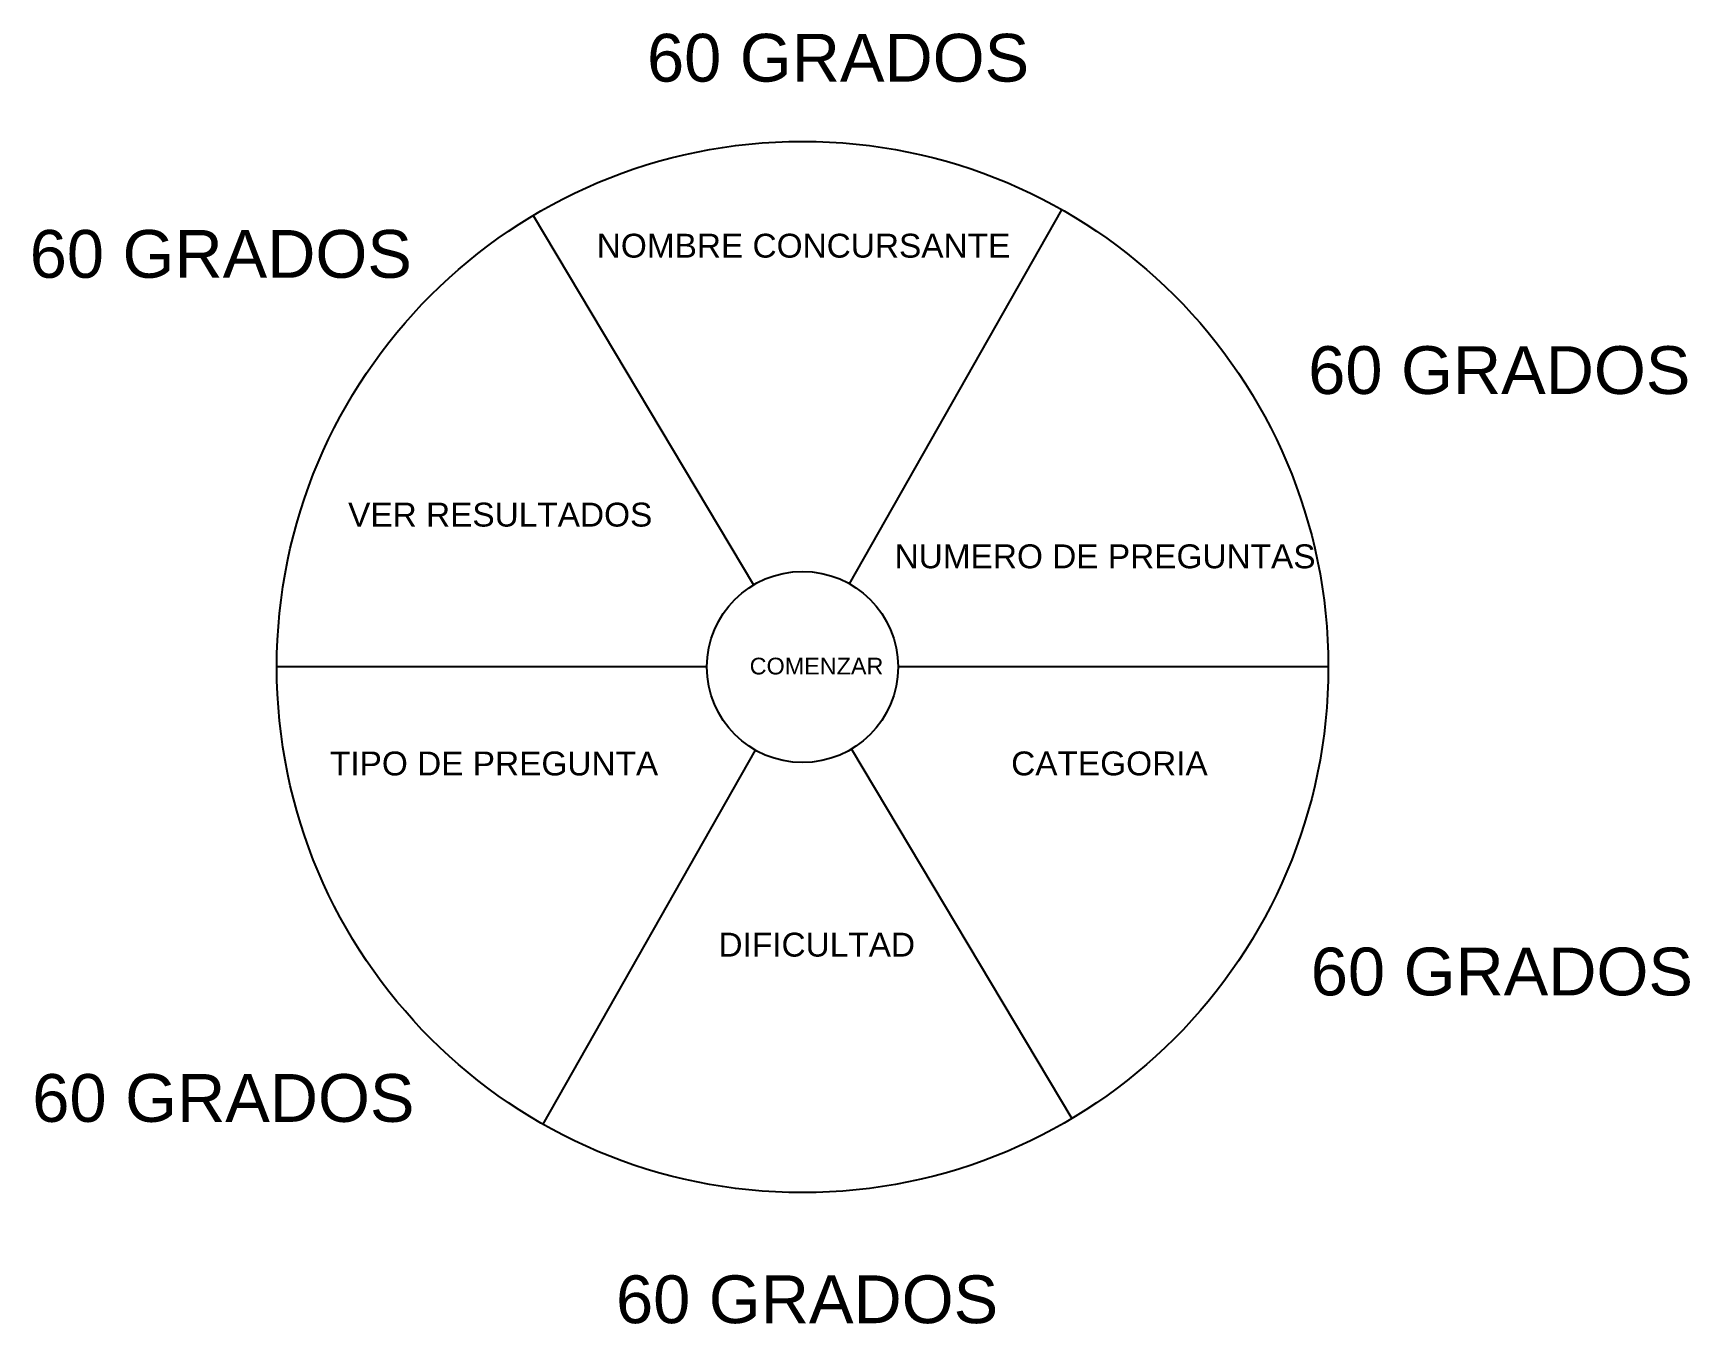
# Model space of a CAD drawing. Header units: millimetres. Extents: x -163 to 29190, y -1430 to 3972.
# Drawn here: x 22257 to 29190, y -1430 to 3972 of the extents above.
import ezdxf

# ---------------------------------------------------------------- set-up
doc = ezdxf.new("R2010")
doc.units = ezdxf.units.MM
doc.styles.get("Standard").update_dxf_attribs({"font": 'arial.ttf'})

msp = doc.modelspace()

# ---------------------------------------------------------------- linework, layer by layer
for points in [[(24348.8, 3208.4), (25271.3, 1662.7)], [(25673.6, 1667.2), (26561.6, 3232.9)], [(25076.3, 1319.2), (23276.3, 1319.2)], [(27676.3, 1319.2), (25876.3, 1319.2)], [(24391, -594.4), (25278.9, 971.3)], [(25681.3, 975.7), (26603.7, -569.9)]]:
    msp.add_lwpolyline(points)
for radius in [2200, 400]:
    msp.add_circle((25476.3, 1319.2), radius)

# ---------------------------------------------------------------- texts
at = {"attachment_point": 1}
for s, width, insert, char_height in [('60 GRADOS', 9655.753, (24825.6, 3969.1), 200), ('60 GRADOS', 9655.753, (22242.4, 3148.1), 200), ('NOMBRE CONCURSANTE', 2563.421, (24615.2, 3132.5), 100), ('60 GRADOS', 9655.753, (27592.6, 2661.9), 200), ('VER RESULTADOS', 1471.999, (23574.7, 2006.9), 100), ('NUMERO DE PREGUNTAS', 2563.421, (25861.6, 1832.4), 100), ('COMENZAR', 1471.999, (25255.2, 1358), 70), ('TIPO DE PREGUNTA', 1471.999, (23498.7, 965.4), 100), ('CATEGORIA', 1471.999, (26349.4, 965.6), 100), ('DIFICULTAD', 1471.999, (25124.6, 207.2), 100), ('60 GRADOS', 9655.753, (27603.4, 144.8), 200), ('60 GRADOS', 9655.753, (22253.2, -384.5), 200), ('60 GRADOS', 9655.753, (24695.9, -1227.1), 200)]:
    msp.add_mtext_dynamic_manual_height_columns(s, width=width, gutter_width=12.5, heights=[0], dxfattribs=dict(at, insert=insert, char_height=char_height))

doc.saveas('drawing.dxf')
